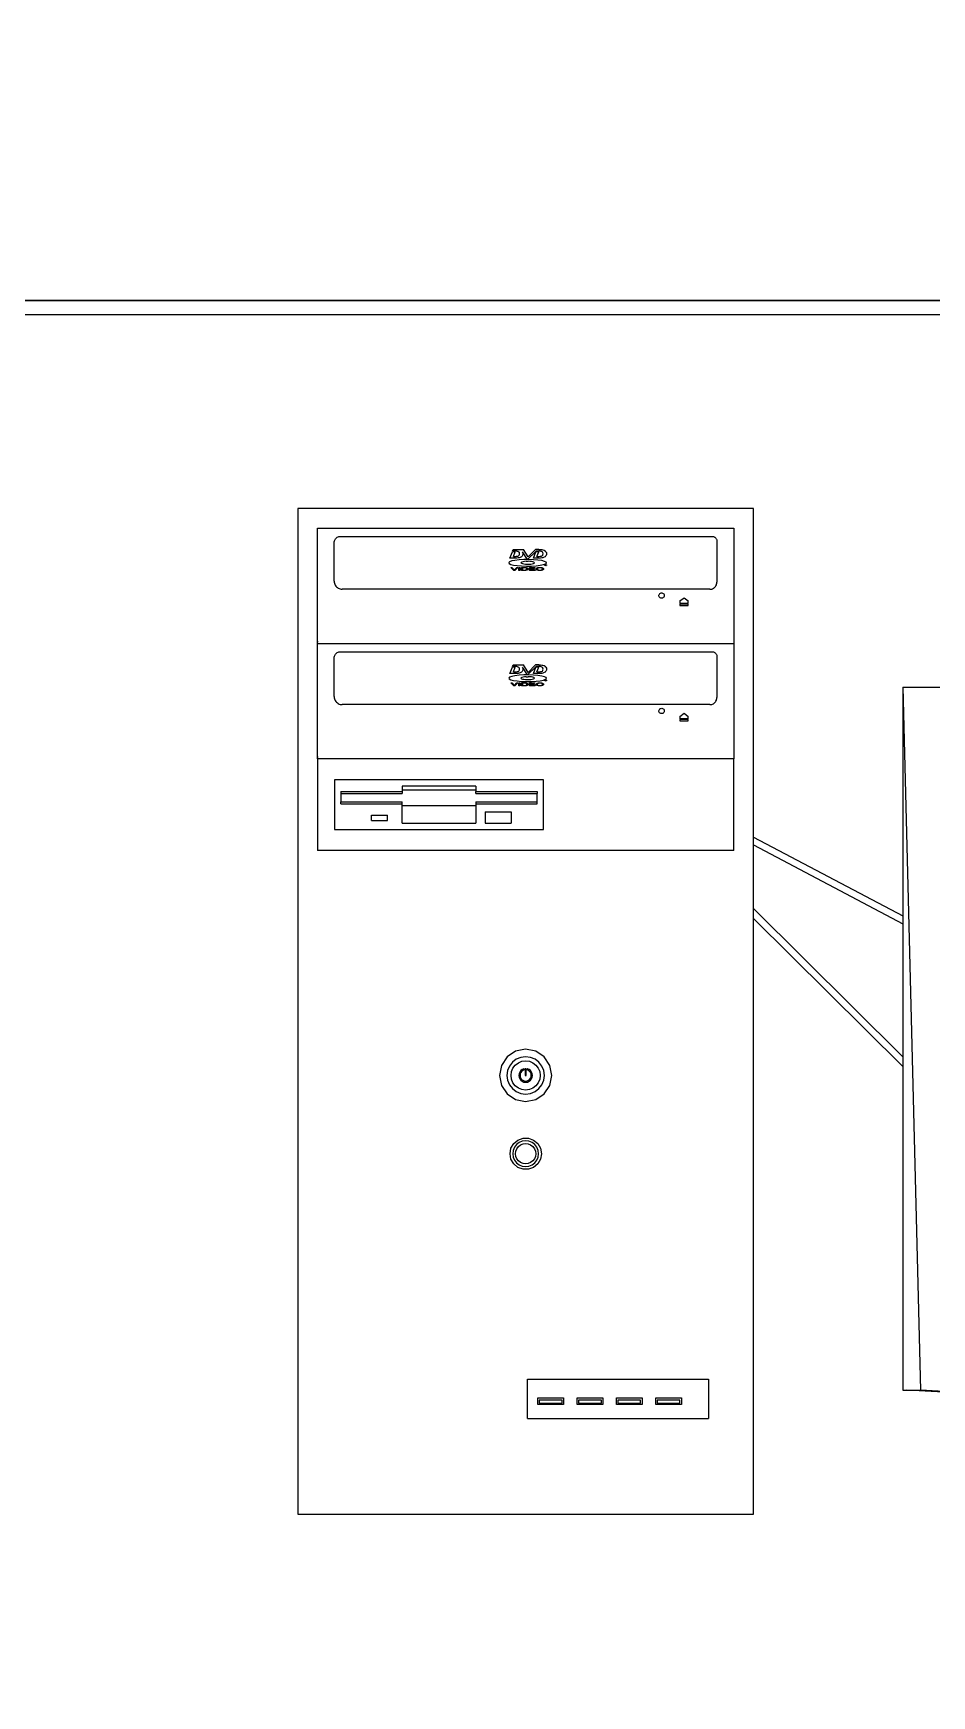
# Model space of a CAD drawing. Header units: inches. Extents: x -1841 to -80, y -100 to 1021.
# Drawn here: x -903.92 to -898.64, y 238.76 to 248.53 of the extents above; entities that cross this region are included whole.
import ezdxf

# ---------------------------------------------------------------- set-up
doc = ezdxf.new("R2010")
doc.units = ezdxf.units.IN
doc.header["$MEASUREMENT"] = 0
doc.layers.add('Edges', color=7, linetype='Continuous')
doc.layers.add('PDF_Geometry', color=7, linetype='Continuous', true_color=0x777777)

# ---------------------------------------------------------------- blocks, each defined once
blk = doc.blocks.new('Desktop Computer fr')
at = {"layer": 'Edges'}
for p, q in [((-17.1, 9.609), (-17.1, -9.591)), ((-8.4, 9.609), (-17.1, 9.609)), ((-8.4, 3.333), (-8.4, 9.609)), ((-16.725, 7.031), (-16.725, 9.234)), ((-16.725, 9.234), (-8.775, 9.234)), ((-8.775, 9.234), (-8.775, 7.031)), ((-16.403, 8.957), (-16.402, 8.973)), ((-16.403, 8.218), (-16.403, 8.957)), ((-16.402, 8.973), (-16.399, 8.988)), ((-16.399, 8.988), (-16.394, 9.002)), ((-16.394, 9.002), (-16.387, 9.016)), ((-16.387, 9.016), (-16.379, 9.029)), ((-16.379, 9.029), (-16.369, 9.04)), ((-16.369, 9.04), (-16.357, 9.05)), ((-16.357, 9.05), (-16.344, 9.059)), ((-16.344, 9.059), (-16.33, 9.066)), ((-16.33, 9.066), (-16.316, 9.071)), ((-16.316, 9.071), (-16.301, 9.074)), ((-16.301, 9.074), (-16.286, 9.075)), ((-16.286, 9.075), (-9.187, 9.075)), ((-9.187, 9.075), (-9.175, 9.074)), ((-9.175, 9.074), (-9.164, 9.072)), ((-9.164, 9.072), (-9.154, 9.068)), ((-9.154, 9.068), (-9.143, 9.063)), ((-9.143, 9.063), (-9.134, 9.057)), ((-9.134, 9.057), (-9.125, 9.049)), ((-9.125, 9.049), (-9.118, 9.041)), ((-9.118, 9.041), (-9.112, 9.031)), ((-9.112, 9.031), (-9.107, 9.021)), ((-9.107, 9.021), (-9.103, 9.01)), ((-9.103, 9.01), (-9.101, 8.999)), ((-9.101, 8.999), (-9.1, 8.988)), ((-9.1, 8.988), (-9.1, 8.199)), ((-13.055, 8.59), (-13.073, 8.573)), ((-13.073, 8.573), (-13.066, 8.557)), ((-13.014, 8.605), (-13.055, 8.59)), ((-13.049, 8.66), (-13.002, 8.782)), ((-12.941, 8.66), (-13.049, 8.66)), ((-12.953, 8.617), (-13.014, 8.605)), ((-12.95, 8.782), (-13.002, 8.782)), ((-12.999, 8.791), (-12.986, 8.825)), ((-12.947, 8.791), (-12.999, 8.791)), ((-12.986, 8.825), (-12.791, 8.825)), ((-12.984, 8.693), (-12.95, 8.782)), ((-12.984, 8.693), (-12.946, 8.693)), ((-12.875, 8.626), (-12.953, 8.617)), ((-12.919, 8.791), (-12.947, 8.791)), ((-12.946, 8.693), (-12.922, 8.694)), ((-12.915, 8.661), (-12.941, 8.66)), ((-12.922, 8.694), (-12.906, 8.696)), ((-12.904, 8.789), (-12.919, 8.791)), ((-12.892, 8.663), (-12.915, 8.661)), ((-12.906, 8.696), (-12.896, 8.698)), ((-12.891, 8.784), (-12.904, 8.789)), ((-12.896, 8.698), (-12.889, 8.701)), ((-12.873, 8.666), (-12.892, 8.663)), ((-12.878, 8.776), (-12.891, 8.784)), ((-12.889, 8.701), (-12.881, 8.707)), ((-12.881, 8.707), (-12.873, 8.716)), ((-12.874, 8.771), (-12.878, 8.776)), ((-12.786, 8.632), (-12.875, 8.626)), ((-12.87, 8.764), (-12.874, 8.771)), ((-12.873, 8.716), (-12.868, 8.728)), ((-12.856, 8.671), (-12.873, 8.666)), ((-12.867, 8.743), (-12.87, 8.764)), ((-12.868, 8.728), (-12.867, 8.743)), ((-12.842, 8.678), (-12.856, 8.671)), ((-12.829, 8.686), (-12.842, 8.678)), ((-12.836, 8.578), (-12.84, 8.572)), ((-12.84, 8.572), (-12.839, 8.568)), ((-12.822, 8.585), (-12.836, 8.578)), ((-12.818, 8.697), (-12.829, 8.686)), ((-12.799, 8.591), (-12.822, 8.585)), ((-12.809, 8.71), (-12.818, 8.697)), ((-12.812, 8.782), (-12.804, 8.764)), ((-12.713, 8.633), (-12.812, 8.782)), ((-12.803, 8.726), (-12.809, 8.71)), ((-12.804, 8.764), (-12.801, 8.743)), ((-12.801, 8.743), (-12.803, 8.726)), ((-12.771, 8.596), (-12.799, 8.591)), ((-12.704, 8.682), (-12.791, 8.825)), ((-12.713, 8.633), (-12.786, 8.632)), ((-12.738, 8.599), (-12.771, 8.596)), ((-12.738, 8.599), (-12.704, 8.599)), ((-12.711, 8.633), (-12.713, 8.633)), ((-12.711, 8.633), (-12.549, 8.791)), ((-12.692, 8.633), (-12.711, 8.633)), ((-12.704, 8.682), (-12.564, 8.825)), ((-12.67, 8.598), (-12.704, 8.599)), ((-12.599, 8.63), (-12.692, 8.633)), ((-12.639, 8.594), (-12.67, 8.598)), ((-12.613, 8.589), (-12.639, 8.594)), ((-12.594, 8.582), (-12.613, 8.589)), ((-12.599, 8.66), (-12.553, 8.782)), ((-12.491, 8.66), (-12.599, 8.66)), ((-12.514, 8.623), (-12.599, 8.63)), ((-12.584, 8.575), (-12.594, 8.582)), ((-12.588, 8.565), (-12.583, 8.571)), ((-12.583, 8.571), (-12.584, 8.575)), ((-12.496, 8.825), (-12.564, 8.825)), ((-12.501, 8.782), (-12.553, 8.782)), ((-12.497, 8.791), (-12.549, 8.791)), ((-12.535, 8.693), (-12.501, 8.782)), ((-12.535, 8.693), (-12.496, 8.693)), ((-12.443, 8.612), (-12.514, 8.623)), ((-12.469, 8.791), (-12.497, 8.791)), ((-12.496, 8.825), (-12.465, 8.824)), ((-12.496, 8.693), (-12.472, 8.694)), ((-12.465, 8.661), (-12.491, 8.66)), ((-12.472, 8.694), (-12.457, 8.696)), ((-12.455, 8.789), (-12.469, 8.791)), ((-12.465, 8.824), (-12.442, 8.822)), ((-12.443, 8.663), (-12.465, 8.661)), ((-12.457, 8.696), (-12.447, 8.698)), ((-12.442, 8.784), (-12.455, 8.789)), ((-12.447, 8.698), (-12.44, 8.701)), ((-12.423, 8.666), (-12.443, 8.663)), ((-12.39, 8.598), (-12.443, 8.612)), ((-12.442, 8.822), (-12.419, 8.818)), ((-12.429, 8.776), (-12.442, 8.784)), ((-12.44, 8.701), (-12.431, 8.707)), ((-12.431, 8.707), (-12.424, 8.716)), ((-12.424, 8.771), (-12.429, 8.776)), ((-12.421, 8.764), (-12.424, 8.771)), ((-12.424, 8.716), (-12.419, 8.728)), ((-12.407, 8.671), (-12.423, 8.666)), ((-12.417, 8.743), (-12.421, 8.764)), ((-12.419, 8.818), (-12.398, 8.81)), ((-12.419, 8.728), (-12.417, 8.743)), ((-12.393, 8.678), (-12.407, 8.671)), ((-12.398, 8.81), (-12.378, 8.798)), ((-12.38, 8.686), (-12.393, 8.678)), ((-12.359, 8.583), (-12.39, 8.598)), ((-12.368, 8.697), (-12.38, 8.686)), ((-12.363, 8.782), (-12.378, 8.798)), ((-12.359, 8.71), (-12.368, 8.697)), ((-12.363, 8.782), (-12.354, 8.764)), ((-12.353, 8.726), (-12.359, 8.71)), ((-12.352, 8.566), (-12.359, 8.583)), ((-12.354, 8.764), (-12.351, 8.743)), ((-12.351, 8.743), (-12.353, 8.726)), ((-13.066, 8.557), (-13.035, 8.541)), ((-13.035, 8.541), (-12.982, 8.528)), ((-12.977, 8.425), (-13.034, 8.481)), ((-13.034, 8.481), (-13.013, 8.481)), ((-13.013, 8.481), (-12.975, 8.44)), ((-12.982, 8.528), (-12.911, 8.517)), ((-12.957, 8.425), (-12.977, 8.425)), ((-12.975, 8.44), (-12.967, 8.431)), ((-12.967, 8.431), (-12.959, 8.44)), ((-12.959, 8.44), (-12.92, 8.481)), ((-12.9, 8.481), (-12.957, 8.425)), ((-12.92, 8.481), (-12.9, 8.481)), ((-12.911, 8.517), (-12.826, 8.51)), ((-12.879, 8.425), (-12.879, 8.481)), ((-12.879, 8.481), (-12.86, 8.481)), ((-12.86, 8.425), (-12.879, 8.425)), ((-12.86, 8.481), (-12.86, 8.425)), ((-12.839, 8.568), (-12.829, 8.561)), ((-12.829, 8.561), (-12.81, 8.554)), ((-12.826, 8.51), (-12.733, 8.507)), ((-12.826, 8.425), (-12.826, 8.481)), ((-12.826, 8.481), (-12.776, 8.481)), ((-12.773, 8.425), (-12.826, 8.425)), ((-12.81, 8.554), (-12.784, 8.549)), ((-12.807, 8.475), (-12.807, 8.432)), ((-12.776, 8.475), (-12.807, 8.475)), ((-12.807, 8.432), (-12.775, 8.432)), ((-12.784, 8.549), (-12.753, 8.545)), ((-12.776, 8.481), (-12.76, 8.481)), ((-12.761, 8.474), (-12.776, 8.475)), ((-12.775, 8.432), (-12.762, 8.432)), ((-12.761, 8.425), (-12.773, 8.425)), ((-12.762, 8.432), (-12.753, 8.433)), ((-12.751, 8.473), (-12.761, 8.474)), ((-12.75, 8.426), (-12.761, 8.425)), ((-12.76, 8.481), (-12.749, 8.48)), ((-12.753, 8.545), (-12.719, 8.544)), ((-12.753, 8.433), (-12.745, 8.434)), ((-12.741, 8.471), (-12.751, 8.473)), ((-12.74, 8.427), (-12.75, 8.426)), ((-12.749, 8.48), (-12.738, 8.479)), ((-12.745, 8.434), (-12.74, 8.436)), ((-12.732, 8.467), (-12.741, 8.471)), ((-12.74, 8.436), (-12.733, 8.439)), ((-12.732, 8.429), (-12.74, 8.427)), ((-12.738, 8.479), (-12.728, 8.476)), ((-12.733, 8.507), (-12.639, 8.508)), ((-12.733, 8.439), (-12.729, 8.443)), ((-12.729, 8.464), (-12.732, 8.467)), ((-12.725, 8.431), (-12.732, 8.429)), ((-12.727, 8.461), (-12.729, 8.464)), ((-12.729, 8.443), (-12.726, 8.448)), ((-12.728, 8.476), (-12.718, 8.472)), ((-12.725, 8.454), (-12.727, 8.461)), ((-12.726, 8.448), (-12.725, 8.454)), ((-12.719, 8.434), (-12.725, 8.431)), ((-12.719, 8.544), (-12.685, 8.544)), ((-12.713, 8.438), (-12.719, 8.434)), ((-12.718, 8.472), (-12.711, 8.467)), ((-12.709, 8.442), (-12.713, 8.438)), ((-12.711, 8.467), (-12.706, 8.46)), ((-12.706, 8.447), (-12.709, 8.442)), ((-12.706, 8.46), (-12.705, 8.453)), ((-12.705, 8.453), (-12.706, 8.447)), ((-12.685, 8.544), (-12.652, 8.547)), ((-12.678, 8.425), (-12.678, 8.481)), ((-12.678, 8.481), (-12.572, 8.481)), ((-12.569, 8.425), (-12.678, 8.425)), ((-12.659, 8.475), (-12.659, 8.457)), ((-12.572, 8.475), (-12.659, 8.475)), ((-12.659, 8.457), (-12.578, 8.457)), ((-12.659, 8.451), (-12.659, 8.432)), ((-12.578, 8.451), (-12.659, 8.451)), ((-12.659, 8.432), (-12.569, 8.432)), ((-12.652, 8.547), (-12.624, 8.552)), ((-12.639, 8.508), (-12.55, 8.513)), ((-12.624, 8.552), (-12.602, 8.558)), ((-12.602, 8.558), (-12.588, 8.565)), ((-12.578, 8.457), (-12.578, 8.451)), ((-12.572, 8.481), (-12.572, 8.475)), ((-12.569, 8.432), (-12.569, 8.425)), ((-12.55, 8.513), (-12.472, 8.523)), ((-12.548, 8.452), (-12.547, 8.459)), ((-12.546, 8.445), (-12.548, 8.452)), ((-12.547, 8.459), (-12.543, 8.465)), ((-12.54, 8.438), (-12.546, 8.445)), ((-12.543, 8.465), (-12.537, 8.47)), ((-12.535, 8.435), (-12.54, 8.438)), ((-12.537, 8.47), (-12.528, 8.474)), ((-12.529, 8.432), (-12.535, 8.435)), ((-12.523, 8.43), (-12.529, 8.432)), ((-12.528, 8.474), (-12.518, 8.478)), ((-12.527, 8.458), (-12.528, 8.452)), ((-12.528, 8.452), (-12.527, 8.447)), ((-12.524, 8.463), (-12.527, 8.458)), ((-12.527, 8.447), (-12.525, 8.443)), ((-12.525, 8.443), (-12.52, 8.439)), ((-12.52, 8.467), (-12.524, 8.463)), ((-12.515, 8.428), (-12.523, 8.43)), ((-12.513, 8.47), (-12.52, 8.467)), ((-12.52, 8.439), (-12.514, 8.436)), ((-12.518, 8.478), (-12.506, 8.48)), ((-12.507, 8.426), (-12.515, 8.428)), ((-12.514, 8.436), (-12.506, 8.434)), ((-12.505, 8.473), (-12.513, 8.47)), ((-12.498, 8.425), (-12.507, 8.426)), ((-12.506, 8.48), (-12.493, 8.482)), ((-12.506, 8.434), (-12.498, 8.432)), ((-12.497, 8.474), (-12.505, 8.473)), ((-12.498, 8.432), (-12.488, 8.431)), ((-12.488, 8.424), (-12.498, 8.425)), ((-12.488, 8.475), (-12.497, 8.474)), ((-12.493, 8.482), (-12.478, 8.482)), ((-12.478, 8.476), (-12.488, 8.475)), ((-12.488, 8.431), (-12.478, 8.43)), ((-12.478, 8.424), (-12.488, 8.424)), ((-12.478, 8.482), (-12.468, 8.482)), ((-12.464, 8.475), (-12.478, 8.476)), ((-12.478, 8.43), (-12.468, 8.431)), ((-12.469, 8.424), (-12.478, 8.424)), ((-12.472, 8.523), (-12.411, 8.535)), ((-12.46, 8.425), (-12.469, 8.424)), ((-12.468, 8.482), (-12.459, 8.481)), ((-12.468, 8.431), (-12.458, 8.432)), ((-12.452, 8.473), (-12.464, 8.475)), ((-12.451, 8.426), (-12.46, 8.425)), ((-12.459, 8.481), (-12.45, 8.48)), ((-12.458, 8.432), (-12.45, 8.434)), ((-12.442, 8.47), (-12.452, 8.473)), ((-12.443, 8.428), (-12.451, 8.426)), ((-12.45, 8.48), (-12.441, 8.478)), ((-12.45, 8.434), (-12.442, 8.436)), ((-12.435, 8.429), (-12.443, 8.428)), ((-12.434, 8.465), (-12.442, 8.47)), ((-12.442, 8.436), (-12.436, 8.44)), ((-12.441, 8.478), (-12.434, 8.476)), ((-12.436, 8.44), (-12.432, 8.443)), ((-12.428, 8.432), (-12.435, 8.429)), ((-12.434, 8.476), (-12.427, 8.474)), ((-12.43, 8.459), (-12.434, 8.465)), ((-12.432, 8.443), (-12.429, 8.448)), ((-12.428, 8.453), (-12.43, 8.459)), ((-12.429, 8.448), (-12.428, 8.453)), ((-12.422, 8.435), (-12.428, 8.432)), ((-12.427, 8.474), (-12.421, 8.471)), ((-12.417, 8.438), (-12.422, 8.435)), ((-12.421, 8.471), (-12.417, 8.468)), ((-12.417, 8.468), (-12.413, 8.465)), ((-12.413, 8.441), (-12.417, 8.438)), ((-12.413, 8.465), (-12.41, 8.461)), ((-12.41, 8.445), (-12.413, 8.441)), ((-12.411, 8.535), (-12.37, 8.55)), ((-12.41, 8.461), (-12.409, 8.457)), ((-12.409, 8.449), (-12.41, 8.445)), ((-12.409, 8.457), (-12.408, 8.453)), ((-12.408, 8.453), (-12.409, 8.449)), ((-12.387, 8.532), (-12.372, 8.532)), ((-12.387, 8.53), (-12.387, 8.532)), ((-12.381, 8.53), (-12.387, 8.53)), ((-12.381, 8.517), (-12.381, 8.53)), ((-12.379, 8.517), (-12.381, 8.517)), ((-12.379, 8.517), (-12.379, 8.53)), ((-12.372, 8.53), (-12.379, 8.53)), ((-12.372, 8.532), (-12.372, 8.53)), ((-12.37, 8.55), (-12.352, 8.566)), ((-12.37, 8.517), (-12.37, 8.532)), ((-12.37, 8.532), (-12.366, 8.532)), ((-12.367, 8.517), (-12.37, 8.517)), ((-12.367, 8.53), (-12.367, 8.517)), ((-12.362, 8.517), (-12.367, 8.53)), ((-12.366, 8.532), (-12.362, 8.521)), ((-12.362, 8.521), (-12.361, 8.519)), ((-12.36, 8.517), (-12.362, 8.517)), ((-12.361, 8.519), (-12.36, 8.522)), ((-12.36, 8.522), (-12.355, 8.532)), ((-12.354, 8.53), (-12.36, 8.517)), ((-12.355, 8.532), (-12.352, 8.532)), ((-12.354, 8.517), (-12.354, 8.53)), ((-12.352, 8.517), (-12.354, 8.517)), ((-12.352, 8.532), (-12.352, 8.517)), ((-16.403, 8.218), (-16.402, 8.198)), ((-16.402, 8.198), (-16.398, 8.179)), ((-16.398, 8.179), (-16.391, 8.16)), ((-16.391, 8.16), (-16.383, 8.142)), ((-16.383, 8.142), (-16.371, 8.125)), ((-16.371, 8.125), (-16.358, 8.11)), ((-16.358, 8.11), (-16.343, 8.097)), ((-16.343, 8.097), (-16.327, 8.086)), ((-16.327, 8.086), (-16.309, 8.077)), ((-16.309, 8.077), (-16.29, 8.071)), ((-16.29, 8.071), (-16.271, 8.067)), ((-16.271, 8.067), (-16.251, 8.066)), ((-9.233, 8.066), (-16.251, 8.066)), ((-10.205, 7.95), (-10.202, 7.963)), ((-10.205, 7.936), (-10.205, 7.95)), ((-10.201, 7.923), (-10.205, 7.936)), ((-10.202, 7.963), (-10.196, 7.974)), ((-10.196, 7.974), (-10.187, 7.984)), ((-10.187, 7.984), (-10.175, 7.991)), ((-10.175, 7.991), (-10.162, 7.995)), ((-10.162, 7.995), (-10.149, 7.996)), ((-10.149, 7.996), (-10.136, 7.993)), ((-10.136, 7.993), (-10.124, 7.986)), ((-10.124, 7.986), (-10.115, 7.977)), ((-10.115, 7.977), (-10.107, 7.966)), ((-10.107, 7.966), (-10.104, 7.953)), ((-10.103, 7.94), (-10.106, 7.927)), ((-10.104, 7.953), (-10.103, 7.94)), ((-9.233, 8.066), (-9.216, 8.067)), ((-9.216, 8.067), (-9.199, 8.07)), ((-9.199, 8.07), (-9.182, 8.076)), ((-9.182, 8.076), (-9.167, 8.084)), ((-9.167, 8.084), (-9.152, 8.093)), ((-9.152, 8.093), (-9.139, 8.105)), ((-9.139, 8.105), (-9.128, 8.118)), ((-9.128, 8.118), (-9.118, 8.132)), ((-9.118, 8.132), (-9.11, 8.148)), ((-9.11, 8.148), (-9.105, 8.164)), ((-9.105, 8.164), (-9.101, 8.181)), ((-9.101, 8.181), (-9.1, 8.199)), ((-10.194, 7.912), (-10.201, 7.923)), ((-10.184, 7.903), (-10.194, 7.912)), ((-10.172, 7.897), (-10.184, 7.903)), ((-10.159, 7.894), (-10.172, 7.897)), ((-10.146, 7.894), (-10.159, 7.894)), ((-10.133, 7.898), (-10.146, 7.894)), ((-10.122, 7.905), (-10.133, 7.898)), ((-10.112, 7.915), (-10.122, 7.905)), ((-10.106, 7.927), (-10.112, 7.915)), ((-9.809, 7.842), (-9.727, 7.903)), ((-9.809, 7.842), (-9.809, 7.794)), ((-9.645, 7.794), (-9.809, 7.794)), ((-9.645, 7.781), (-9.809, 7.781)), ((-9.809, 7.781), (-9.809, 7.755)), ((-9.809, 7.755), (-9.645, 7.755)), ((-9.727, 7.903), (-9.645, 7.842)), ((-9.645, 7.794), (-9.645, 7.842)), ((-9.645, 7.755), (-9.645, 7.781)), ((-16.725, 7.031), (-8.775, 7.031)), ((-16.725, 4.829), (-16.725, 7.031)), ((-16.711, 7.062), (-16.716, 7.062)), ((-8.775, 7.031), (-8.775, 4.829)), ((-16.403, 6.754), (-16.402, 6.77)), ((-16.403, 6.015), (-16.403, 6.754)), ((-16.402, 6.77), (-16.399, 6.785)), ((-16.399, 6.785), (-16.394, 6.799)), ((-16.394, 6.799), (-16.387, 6.813)), ((-16.387, 6.813), (-16.379, 6.826)), ((-16.379, 6.826), (-16.369, 6.837)), ((-16.369, 6.837), (-16.357, 6.847)), ((-16.357, 6.847), (-16.344, 6.856)), ((-16.344, 6.856), (-16.33, 6.863)), ((-16.33, 6.863), (-16.316, 6.868)), ((-16.316, 6.868), (-16.301, 6.871)), ((-16.301, 6.871), (-16.286, 6.872)), ((-16.286, 6.872), (-9.187, 6.872)), ((-9.187, 6.872), (-9.175, 6.871)), ((-9.175, 6.871), (-9.164, 6.869)), ((-9.164, 6.869), (-9.154, 6.865)), ((-9.154, 6.865), (-9.143, 6.86)), ((-9.143, 6.86), (-9.134, 6.854)), ((-9.134, 6.854), (-9.125, 6.846)), ((-9.125, 6.846), (-9.118, 6.838)), ((-9.118, 6.838), (-9.112, 6.828)), ((-9.112, 6.828), (-9.107, 6.818)), ((-9.107, 6.818), (-9.103, 6.808)), ((-9.103, 6.808), (-9.101, 6.796)), ((-9.101, 6.796), (-9.1, 6.785)), ((-9.1, 6.785), (-9.1, 5.996)), ((-13.055, 6.387), (-13.073, 6.371)), ((-13.073, 6.371), (-13.066, 6.354)), ((-13.066, 6.354), (-13.035, 6.338)), ((-13.014, 6.402), (-13.055, 6.387)), ((-13.049, 6.457), (-13.002, 6.579)), ((-12.941, 6.457), (-13.049, 6.457)), ((-12.953, 6.414), (-13.014, 6.402)), ((-12.95, 6.579), (-13.002, 6.579)), ((-12.999, 6.589), (-12.986, 6.622)), ((-12.947, 6.589), (-12.999, 6.589)), ((-12.986, 6.622), (-12.791, 6.622)), ((-12.984, 6.49), (-12.95, 6.579)), ((-12.984, 6.49), (-12.946, 6.49)), ((-12.875, 6.423), (-12.953, 6.414)), ((-12.919, 6.588), (-12.947, 6.589)), ((-12.946, 6.49), (-12.922, 6.491)), ((-12.915, 6.458), (-12.941, 6.457)), ((-12.922, 6.491), (-12.906, 6.493)), ((-12.904, 6.586), (-12.919, 6.588)), ((-12.892, 6.46), (-12.915, 6.458)), ((-12.906, 6.493), (-12.896, 6.495)), ((-12.891, 6.581), (-12.904, 6.586)), ((-12.896, 6.495), (-12.889, 6.498)), ((-12.873, 6.463), (-12.892, 6.46)), ((-12.878, 6.573), (-12.891, 6.581)), ((-12.889, 6.498), (-12.881, 6.504)), ((-12.881, 6.504), (-12.873, 6.513)), ((-12.874, 6.568), (-12.878, 6.573)), ((-12.786, 6.429), (-12.875, 6.423)), ((-12.87, 6.561), (-12.874, 6.568)), ((-12.873, 6.513), (-12.868, 6.525)), ((-12.856, 6.468), (-12.873, 6.463)), ((-12.867, 6.54), (-12.87, 6.561)), ((-12.868, 6.525), (-12.867, 6.54)), ((-12.842, 6.475), (-12.856, 6.468)), ((-12.829, 6.483), (-12.842, 6.475)), ((-12.836, 6.375), (-12.84, 6.369)), ((-12.84, 6.369), (-12.839, 6.365)), ((-12.839, 6.365), (-12.829, 6.358)), ((-12.822, 6.382), (-12.836, 6.375)), ((-12.818, 6.494), (-12.829, 6.483)), ((-12.829, 6.358), (-12.81, 6.351)), ((-12.799, 6.388), (-12.822, 6.382)), ((-12.809, 6.507), (-12.818, 6.494)), ((-12.812, 6.579), (-12.804, 6.561)), ((-12.713, 6.43), (-12.812, 6.579)), ((-12.81, 6.351), (-12.784, 6.346)), ((-12.803, 6.523), (-12.809, 6.507)), ((-12.804, 6.561), (-12.801, 6.54)), ((-12.801, 6.54), (-12.803, 6.523)), ((-12.771, 6.393), (-12.799, 6.388)), ((-12.704, 6.479), (-12.791, 6.622)), ((-12.713, 6.43), (-12.786, 6.429)), ((-12.738, 6.396), (-12.771, 6.393)), ((-12.738, 6.396), (-12.704, 6.396)), ((-12.711, 6.43), (-12.713, 6.43)), ((-12.711, 6.43), (-12.549, 6.589)), ((-12.692, 6.43), (-12.711, 6.43)), ((-12.704, 6.479), (-12.564, 6.622)), ((-12.67, 6.395), (-12.704, 6.396)), ((-12.599, 6.427), (-12.692, 6.43)), ((-12.639, 6.391), (-12.67, 6.395)), ((-12.652, 6.344), (-12.624, 6.349)), ((-12.613, 6.386), (-12.639, 6.391)), ((-12.624, 6.349), (-12.602, 6.355)), ((-12.594, 6.379), (-12.613, 6.386)), ((-12.602, 6.355), (-12.588, 6.362)), ((-12.599, 6.457), (-12.553, 6.579)), ((-12.491, 6.457), (-12.599, 6.457)), ((-12.514, 6.42), (-12.599, 6.427)), ((-12.584, 6.372), (-12.594, 6.379)), ((-12.588, 6.362), (-12.583, 6.368)), ((-12.583, 6.368), (-12.584, 6.372)), ((-12.496, 6.622), (-12.564, 6.622)), ((-12.501, 6.579), (-12.553, 6.579)), ((-12.497, 6.589), (-12.549, 6.589)), ((-12.535, 6.49), (-12.501, 6.579)), ((-12.535, 6.49), (-12.496, 6.49)), ((-12.443, 6.409), (-12.514, 6.42)), ((-12.469, 6.588), (-12.497, 6.589)), ((-12.496, 6.622), (-12.465, 6.621)), ((-12.496, 6.49), (-12.472, 6.491)), ((-12.465, 6.458), (-12.491, 6.457)), ((-12.472, 6.491), (-12.457, 6.493)), ((-12.455, 6.586), (-12.469, 6.588)), ((-12.465, 6.621), (-12.442, 6.619)), ((-12.443, 6.46), (-12.465, 6.458)), ((-12.457, 6.493), (-12.447, 6.495)), ((-12.442, 6.581), (-12.455, 6.586)), ((-12.447, 6.495), (-12.44, 6.498)), ((-12.423, 6.463), (-12.443, 6.46)), ((-12.39, 6.395), (-12.443, 6.409)), ((-12.442, 6.619), (-12.419, 6.615)), ((-12.429, 6.573), (-12.442, 6.581)), ((-12.44, 6.498), (-12.431, 6.504)), ((-12.431, 6.504), (-12.424, 6.513)), ((-12.424, 6.568), (-12.429, 6.573)), ((-12.421, 6.561), (-12.424, 6.568)), ((-12.424, 6.513), (-12.419, 6.525)), ((-12.407, 6.468), (-12.423, 6.463)), ((-12.417, 6.54), (-12.421, 6.561)), ((-12.419, 6.615), (-12.398, 6.608)), ((-12.419, 6.525), (-12.417, 6.54)), ((-12.393, 6.475), (-12.407, 6.468)), ((-12.398, 6.608), (-12.378, 6.595)), ((-12.38, 6.483), (-12.393, 6.475)), ((-12.359, 6.38), (-12.39, 6.395)), ((-12.368, 6.494), (-12.38, 6.483)), ((-12.363, 6.579), (-12.378, 6.595)), ((-12.37, 6.347), (-12.352, 6.363)), ((-12.359, 6.507), (-12.368, 6.494)), ((-12.363, 6.579), (-12.354, 6.561)), ((-12.353, 6.523), (-12.359, 6.507)), ((-12.352, 6.363), (-12.359, 6.38)), ((-12.354, 6.561), (-12.351, 6.54)), ((-12.351, 6.54), (-12.353, 6.523)), ((-13.035, 6.338), (-12.982, 6.325)), ((-12.977, 6.222), (-13.034, 6.278)), ((-13.034, 6.278), (-13.013, 6.278)), ((-13.013, 6.278), (-12.975, 6.237)), ((-12.982, 6.325), (-12.911, 6.314)), ((-12.957, 6.222), (-12.977, 6.222)), ((-12.975, 6.237), (-12.967, 6.228)), ((-12.967, 6.228), (-12.959, 6.237)), ((-12.959, 6.237), (-12.92, 6.278)), ((-12.9, 6.278), (-12.957, 6.222)), ((-12.92, 6.278), (-12.9, 6.278)), ((-12.911, 6.314), (-12.826, 6.307)), ((-12.879, 6.222), (-12.879, 6.278)), ((-12.879, 6.278), (-12.86, 6.278)), ((-12.86, 6.222), (-12.879, 6.222)), ((-12.86, 6.278), (-12.86, 6.222)), ((-12.826, 6.307), (-12.733, 6.304)), ((-12.826, 6.222), (-12.826, 6.278)), ((-12.826, 6.278), (-12.776, 6.278)), ((-12.773, 6.222), (-12.826, 6.222)), ((-12.807, 6.272), (-12.807, 6.229)), ((-12.776, 6.272), (-12.807, 6.272)), ((-12.807, 6.229), (-12.775, 6.229)), ((-12.784, 6.346), (-12.753, 6.342)), ((-12.776, 6.278), (-12.76, 6.278)), ((-12.761, 6.271), (-12.776, 6.272)), ((-12.775, 6.229), (-12.762, 6.229)), ((-12.761, 6.222), (-12.773, 6.222)), ((-12.762, 6.229), (-12.753, 6.23)), ((-12.751, 6.27), (-12.761, 6.271)), ((-12.75, 6.223), (-12.761, 6.222)), ((-12.76, 6.278), (-12.749, 6.277)), ((-12.753, 6.342), (-12.719, 6.341)), ((-12.753, 6.23), (-12.745, 6.231)), ((-12.741, 6.268), (-12.751, 6.27)), ((-12.74, 6.224), (-12.75, 6.223)), ((-12.749, 6.277), (-12.738, 6.276)), ((-12.745, 6.231), (-12.74, 6.233)), ((-12.732, 6.264), (-12.741, 6.268)), ((-12.74, 6.233), (-12.733, 6.236)), ((-12.732, 6.226), (-12.74, 6.224)), ((-12.738, 6.276), (-12.728, 6.273)), ((-12.733, 6.304), (-12.639, 6.305)), ((-12.733, 6.236), (-12.729, 6.24)), ((-12.729, 6.261), (-12.732, 6.264)), ((-12.725, 6.228), (-12.732, 6.226)), ((-12.727, 6.258), (-12.729, 6.261)), ((-12.729, 6.24), (-12.726, 6.245)), ((-12.728, 6.273), (-12.718, 6.269)), ((-12.725, 6.251), (-12.727, 6.258)), ((-12.726, 6.245), (-12.725, 6.251)), ((-12.719, 6.231), (-12.725, 6.228)), ((-12.719, 6.341), (-12.685, 6.341)), ((-12.713, 6.235), (-12.719, 6.231)), ((-12.718, 6.269), (-12.711, 6.264)), ((-12.709, 6.239), (-12.713, 6.235)), ((-12.711, 6.264), (-12.706, 6.258)), ((-12.706, 6.244), (-12.709, 6.239)), ((-12.706, 6.258), (-12.705, 6.25)), ((-12.705, 6.25), (-12.706, 6.244)), ((-12.685, 6.341), (-12.652, 6.344)), ((-12.678, 6.222), (-12.678, 6.278)), ((-12.678, 6.278), (-12.572, 6.278)), ((-12.569, 6.222), (-12.678, 6.222)), ((-12.659, 6.272), (-12.659, 6.254)), ((-12.572, 6.272), (-12.659, 6.272)), ((-12.659, 6.254), (-12.578, 6.254)), ((-12.659, 6.248), (-12.659, 6.229)), ((-12.578, 6.248), (-12.659, 6.248)), ((-12.659, 6.229), (-12.569, 6.229)), ((-12.639, 6.305), (-12.55, 6.31)), ((-12.578, 6.254), (-12.578, 6.248)), ((-12.572, 6.278), (-12.572, 6.272)), ((-12.569, 6.229), (-12.569, 6.222)), ((-12.55, 6.31), (-12.472, 6.32)), ((-12.548, 6.249), (-12.547, 6.256)), ((-12.546, 6.242), (-12.548, 6.249)), ((-12.547, 6.256), (-12.543, 6.262)), ((-12.54, 6.235), (-12.546, 6.242)), ((-12.543, 6.262), (-12.537, 6.267)), ((-12.535, 6.232), (-12.54, 6.235)), ((-12.537, 6.267), (-12.528, 6.271)), ((-12.529, 6.23), (-12.535, 6.232)), ((-12.523, 6.227), (-12.529, 6.23)), ((-12.528, 6.271), (-12.518, 6.275)), ((-12.527, 6.255), (-12.528, 6.249)), ((-12.528, 6.249), (-12.527, 6.245)), ((-12.524, 6.26), (-12.527, 6.255)), ((-12.527, 6.245), (-12.525, 6.24)), ((-12.525, 6.24), (-12.52, 6.237)), ((-12.52, 6.264), (-12.524, 6.26)), ((-12.515, 6.225), (-12.523, 6.227)), ((-12.513, 6.267), (-12.52, 6.264)), ((-12.52, 6.237), (-12.514, 6.233)), ((-12.518, 6.275), (-12.506, 6.277)), ((-12.507, 6.223), (-12.515, 6.225)), ((-12.514, 6.233), (-12.506, 6.231)), ((-12.505, 6.27), (-12.513, 6.267)), ((-12.498, 6.222), (-12.507, 6.223)), ((-12.506, 6.277), (-12.493, 6.279)), ((-12.506, 6.231), (-12.498, 6.229)), ((-12.497, 6.271), (-12.505, 6.27)), ((-12.498, 6.229), (-12.488, 6.228)), ((-12.488, 6.221), (-12.498, 6.222)), ((-12.488, 6.272), (-12.497, 6.271)), ((-12.493, 6.279), (-12.478, 6.279)), ((-12.478, 6.273), (-12.488, 6.272)), ((-12.488, 6.228), (-12.478, 6.228)), ((-12.478, 6.221), (-12.488, 6.221)), ((-12.478, 6.279), (-12.468, 6.279)), ((-12.464, 6.272), (-12.478, 6.273)), ((-12.478, 6.228), (-12.468, 6.228)), ((-12.469, 6.221), (-12.478, 6.221)), ((-12.472, 6.32), (-12.411, 6.332)), ((-12.46, 6.222), (-12.469, 6.221)), ((-12.468, 6.279), (-12.459, 6.278)), ((-12.468, 6.228), (-12.458, 6.229)), ((-12.452, 6.27), (-12.464, 6.272)), ((-12.451, 6.223), (-12.46, 6.222)), ((-12.459, 6.278), (-12.45, 6.277)), ((-12.458, 6.229), (-12.45, 6.231)), ((-12.442, 6.267), (-12.452, 6.27)), ((-12.443, 6.225), (-12.451, 6.223)), ((-12.45, 6.277), (-12.441, 6.275)), ((-12.45, 6.231), (-12.442, 6.233)), ((-12.435, 6.227), (-12.443, 6.225)), ((-12.434, 6.262), (-12.442, 6.267)), ((-12.442, 6.233), (-12.436, 6.237)), ((-12.441, 6.275), (-12.434, 6.273)), ((-12.436, 6.237), (-12.432, 6.241)), ((-12.428, 6.229), (-12.435, 6.227)), ((-12.434, 6.273), (-12.427, 6.271)), ((-12.43, 6.257), (-12.434, 6.262)), ((-12.432, 6.241), (-12.429, 6.245)), ((-12.428, 6.25), (-12.43, 6.257)), ((-12.429, 6.245), (-12.428, 6.25)), ((-12.422, 6.232), (-12.428, 6.229)), ((-12.427, 6.271), (-12.421, 6.268)), ((-12.417, 6.235), (-12.422, 6.232)), ((-12.421, 6.268), (-12.417, 6.265)), ((-12.417, 6.265), (-12.413, 6.262)), ((-12.413, 6.238), (-12.417, 6.235)), ((-12.413, 6.262), (-12.41, 6.258)), ((-12.41, 6.242), (-12.413, 6.238)), ((-12.411, 6.332), (-12.37, 6.347)), ((-12.41, 6.258), (-12.409, 6.254)), ((-12.409, 6.246), (-12.41, 6.242)), ((-12.409, 6.254), (-12.408, 6.25)), ((-12.408, 6.25), (-12.409, 6.246)), ((-12.387, 6.329), (-12.372, 6.329)), ((-12.387, 6.327), (-12.387, 6.329)), ((-12.381, 6.327), (-12.387, 6.327)), ((-12.381, 6.314), (-12.381, 6.327)), ((-12.379, 6.314), (-12.381, 6.314)), ((-12.379, 6.314), (-12.379, 6.327)), ((-12.372, 6.327), (-12.379, 6.327)), ((-12.372, 6.329), (-12.372, 6.327)), ((-12.37, 6.314), (-12.37, 6.329)), ((-12.37, 6.329), (-12.366, 6.329)), ((-12.367, 6.314), (-12.37, 6.314)), ((-12.367, 6.327), (-12.367, 6.314)), ((-12.362, 6.314), (-12.367, 6.327)), ((-12.366, 6.329), (-12.362, 6.318)), ((-12.362, 6.318), (-12.361, 6.316)), ((-12.36, 6.314), (-12.362, 6.314)), ((-12.361, 6.316), (-12.36, 6.319)), ((-12.36, 6.319), (-12.355, 6.329)), ((-12.354, 6.327), (-12.36, 6.314)), ((-12.355, 6.329), (-12.352, 6.329)), ((-12.354, 6.314), (-12.354, 6.327)), ((-12.352, 6.314), (-12.354, 6.314)), ((-12.352, 6.329), (-12.352, 6.314)), ((-5.553, 6.194), (-5.214, -7.223)), ((-5.553, 6.194), (-5.553, 1.829)), ((-5.553, 6.194), (14.731, 6.194)), ((-16.403, 6.015), (-16.402, 5.995)), ((-16.402, 5.995), (-16.398, 5.976)), ((-16.398, 5.976), (-16.391, 5.957)), ((-16.391, 5.957), (-16.383, 5.939)), ((-16.383, 5.939), (-16.371, 5.922)), ((-16.371, 5.922), (-16.358, 5.907)), ((-16.358, 5.907), (-16.343, 5.894)), ((-16.343, 5.894), (-16.327, 5.883)), ((-16.327, 5.883), (-16.309, 5.874)), ((-16.309, 5.874), (-16.29, 5.868)), ((-16.29, 5.868), (-16.271, 5.864)), ((-16.271, 5.864), (-16.251, 5.863)), ((-9.233, 5.863), (-16.251, 5.863)), ((-10.205, 5.747), (-10.202, 5.76)), ((-10.205, 5.733), (-10.205, 5.747)), ((-10.201, 5.721), (-10.205, 5.733)), ((-10.202, 5.76), (-10.196, 5.772)), ((-10.194, 5.709), (-10.201, 5.721)), ((-10.196, 5.772), (-10.187, 5.781)), ((-10.187, 5.781), (-10.175, 5.788)), ((-10.175, 5.788), (-10.162, 5.792)), ((-10.162, 5.792), (-10.149, 5.793)), ((-10.149, 5.793), (-10.136, 5.79)), ((-10.136, 5.79), (-10.124, 5.783)), ((-10.124, 5.783), (-10.115, 5.774)), ((-10.115, 5.774), (-10.107, 5.763)), ((-10.106, 5.724), (-10.112, 5.712)), ((-10.107, 5.763), (-10.104, 5.75)), ((-10.103, 5.737), (-10.106, 5.724)), ((-10.104, 5.75), (-10.103, 5.737)), ((-9.233, 5.863), (-9.216, 5.864)), ((-9.216, 5.864), (-9.199, 5.867)), ((-9.199, 5.867), (-9.182, 5.873)), ((-9.182, 5.873), (-9.167, 5.881)), ((-9.167, 5.881), (-9.152, 5.89)), ((-9.152, 5.89), (-9.139, 5.902)), ((-9.139, 5.902), (-9.128, 5.915)), ((-9.128, 5.915), (-9.118, 5.929)), ((-9.118, 5.929), (-9.11, 5.945)), ((-9.11, 5.945), (-9.105, 5.961)), ((-9.105, 5.961), (-9.101, 5.978)), ((-9.101, 5.978), (-9.1, 5.996)), ((-10.184, 5.7), (-10.194, 5.709)), ((-10.172, 5.694), (-10.184, 5.7)), ((-10.159, 5.691), (-10.172, 5.694)), ((-10.146, 5.691), (-10.159, 5.691)), ((-10.133, 5.695), (-10.146, 5.691)), ((-10.122, 5.702), (-10.133, 5.695)), ((-10.112, 5.712), (-10.122, 5.702)), ((-9.809, 5.639), (-9.727, 5.7)), ((-9.809, 5.639), (-9.809, 5.591)), ((-9.645, 5.591), (-9.809, 5.591)), ((-9.645, 5.578), (-9.809, 5.578)), ((-9.809, 5.578), (-9.809, 5.552)), ((-9.809, 5.552), (-9.645, 5.552)), ((-9.727, 5.7), (-9.645, 5.639)), ((-9.645, 5.591), (-9.645, 5.639)), ((-9.645, 5.552), (-9.645, 5.578)), ((-8.775, 4.829), (-16.725, 4.829)), ((-16.725, 4.829), (-16.725, 3.079)), ((-16.711, 4.859), (-16.715, 4.859)), ((-8.775, 3.079), (-8.775, 4.829)), ((-16.397, 4.427), (-16.397, 3.48)), ((-12.409, 4.427), (-16.397, 4.427)), ((-16.279, 4.205), (-15.106, 4.205)), ((-16.279, 4.205), (-16.279, 4.165)), ((-16.279, 4.165), (-15.106, 4.165)), ((-16.279, 4.165), (-16.279, 4.01)), ((-13.7, 4.309), (-15.106, 4.309)), ((-15.106, 4.309), (-15.106, 4.236)), ((-15.106, 4.236), (-13.7, 4.236)), ((-15.106, 4.236), (-15.106, 4.205)), ((-15.106, 4.205), (-15.106, 4.165)), ((-13.7, 4.309), (-13.7, 4.236)), ((-13.7, 4.236), (-13.7, 4.205)), ((-13.7, 4.165), (-13.7, 4.205)), ((-13.7, 4.205), (-12.527, 4.205)), ((-13.7, 4.165), (-12.527, 4.165)), ((-12.527, 4.205), (-12.527, 4.165)), ((-12.527, 4.01), (-12.527, 4.165)), ((-12.409, 3.48), (-12.409, 4.427)), ((-16.279, 3.97), (-16.279, 4.01)), ((-16.279, 4.01), (-15.106, 4.01)), ((-16.279, 3.97), (-15.106, 3.97)), ((-15.106, 3.97), (-15.106, 4.01)), ((-15.106, 3.933), (-15.106, 3.97)), ((-13.7, 3.933), (-15.106, 3.933)), ((-15.106, 3.598), (-15.106, 3.933)), ((-13.7, 4.01), (-13.7, 3.97)), ((-13.7, 4.01), (-12.527, 4.01)), ((-13.7, 3.97), (-12.527, 3.97)), ((-13.7, 3.97), (-13.7, 3.933)), ((-13.7, 3.933), (-13.7, 3.598)), ((-13.523, 3.815), (-13.025, 3.815)), ((-13.523, 3.815), (-13.523, 3.598)), ((-13.025, 3.815), (-13.025, 3.598)), ((-12.527, 3.97), (-12.527, 4.01)), ((-15.691, 3.65), (-15.691, 3.751)), ((-15.691, 3.751), (-15.386, 3.751)), ((-15.691, 3.65), (-15.386, 3.65)), ((-15.386, 3.65), (-15.386, 3.751)), ((-15.106, 3.598), (-13.7, 3.598)), ((-13.523, 3.598), (-13.025, 3.598)), ((-16.397, 3.48), (-12.409, 3.48)), ((-8.4, 3.183), (-8.4, 3.333)), ((-8.4, 3.333), (-5.553, 1.829)), ((-8.4, 1.969), (-8.4, 3.183)), ((-8.4, 3.183), (-5.553, 1.678)), ((-8.775, 3.079), (-16.725, 3.079)), ((-8.4, 1.78), (-8.4, 1.969)), ((-8.4, 1.969), (-5.553, -0.859)), ((-8.4, -9.591), (-8.4, 1.78)), ((-5.553, -1.047), (-8.4, 1.78)), ((-5.553, 1.829), (-5.553, 1.678)), ((-5.553, 1.678), (-5.553, -0.859)), ((-13.103, -0.863), (-13.212, -1.025)), ((-12.941, -0.754), (-13.103, -0.863)), ((-12.928, -0.907), (-13.002, -0.963)), ((-12.75, -0.716), (-12.941, -0.754)), ((-12.842, -0.871), (-12.928, -0.907)), ((-12.889, -0.974), (-12.822, -0.946)), ((-12.75, -0.859), (-12.842, -0.871)), ((-12.822, -0.946), (-12.75, -0.937)), ((-12.558, -0.754), (-12.75, -0.716)), ((-12.657, -0.871), (-12.75, -0.859)), ((-12.75, -0.937), (-12.677, -0.946)), ((-12.677, -0.946), (-12.61, -0.974)), ((-12.571, -0.907), (-12.657, -0.871)), ((-12.497, -0.963), (-12.571, -0.907)), ((-12.396, -0.863), (-12.558, -0.754)), ((-12.288, -1.025), (-12.396, -0.863)), ((-5.553, -0.859), (-5.553, -1.047)), ((-13.212, -1.025), (-13.25, -1.216)), ((-13.25, -1.216), (-13.212, -1.407)), ((-13.095, -1.124), (-13.107, -1.216)), ((-13.107, -1.216), (-13.095, -1.309)), ((-13.059, -1.037), (-13.095, -1.124)), ((-13.002, -0.963), (-13.059, -1.037)), ((-13.029, -1.216), (-13.02, -1.144)), ((-13.02, -1.288), (-13.029, -1.216)), ((-13.02, -1.144), (-12.992, -1.076)), ((-12.992, -1.076), (-12.947, -1.019)), ((-12.947, -1.019), (-12.889, -0.974)), ((-12.876, -1.182), (-12.88, -1.216)), ((-12.88, -1.216), (-12.876, -1.25)), ((-12.863, -1.151), (-12.876, -1.182)), ((-12.876, -1.25), (-12.863, -1.281)), ((-12.842, -1.124), (-12.863, -1.151)), ((-12.854, -1.188), (-12.857, -1.216)), ((-12.857, -1.216), (-12.854, -1.244)), ((-12.843, -1.162), (-12.854, -1.188)), ((-12.854, -1.244), (-12.843, -1.27)), ((-12.826, -1.14), (-12.843, -1.162)), ((-12.815, -1.103), (-12.842, -1.124)), ((-12.804, -1.123), (-12.826, -1.14)), ((-12.784, -1.09), (-12.815, -1.103)), ((-12.778, -1.112), (-12.804, -1.123)), ((-12.778, -1.089), (-12.784, -1.09)), ((-12.778, -1.112), (-12.778, -1.089)), ((-12.741, -1.088), (-12.758, -1.088)), ((-12.758, -1.088), (-12.758, -1.216)), ((-12.758, -1.216), (-12.741, -1.216)), ((-12.741, -1.216), (-12.741, -1.088)), ((-12.722, -1.112), (-12.722, -1.089)), ((-12.716, -1.09), (-12.722, -1.089)), ((-12.696, -1.123), (-12.722, -1.112)), ((-12.684, -1.103), (-12.716, -1.09)), ((-12.674, -1.14), (-12.696, -1.123)), ((-12.657, -1.124), (-12.684, -1.103)), ((-12.657, -1.162), (-12.674, -1.14)), ((-12.637, -1.151), (-12.657, -1.124)), ((-12.646, -1.188), (-12.657, -1.162)), ((-12.657, -1.27), (-12.646, -1.244)), ((-12.642, -1.216), (-12.646, -1.188)), ((-12.646, -1.244), (-12.642, -1.216)), ((-12.624, -1.182), (-12.637, -1.151)), ((-12.637, -1.281), (-12.624, -1.25)), ((-12.619, -1.216), (-12.624, -1.182)), ((-12.624, -1.25), (-12.619, -1.216)), ((-12.61, -0.974), (-12.552, -1.019)), ((-12.552, -1.019), (-12.508, -1.076)), ((-12.508, -1.076), (-12.48, -1.144)), ((-12.44, -1.037), (-12.497, -0.963)), ((-12.48, -1.144), (-12.47, -1.216)), ((-12.47, -1.216), (-12.48, -1.288)), ((-12.404, -1.124), (-12.44, -1.037)), ((-12.392, -1.216), (-12.404, -1.124)), ((-12.404, -1.309), (-12.392, -1.216)), ((-12.25, -1.216), (-12.288, -1.025)), ((-12.288, -1.407), (-12.25, -1.216)), ((-5.553, -1.047), (-5.553, -7.223)), ((-13.212, -1.407), (-13.103, -1.57)), ((-13.103, -1.57), (-12.941, -1.678)), ((-13.095, -1.309), (-13.059, -1.395)), ((-13.059, -1.395), (-13.002, -1.469)), ((-12.992, -1.356), (-13.02, -1.288)), ((-13.002, -1.469), (-12.928, -1.526)), ((-12.947, -1.414), (-12.992, -1.356)), ((-12.889, -1.458), (-12.947, -1.414)), ((-12.928, -1.526), (-12.842, -1.561)), ((-12.822, -1.486), (-12.889, -1.458)), ((-12.863, -1.281), (-12.842, -1.308)), ((-12.843, -1.27), (-12.826, -1.292)), ((-12.842, -1.308), (-12.815, -1.329)), ((-12.842, -1.561), (-12.75, -1.574)), ((-12.826, -1.292), (-12.804, -1.309)), ((-12.75, -1.496), (-12.822, -1.486)), ((-12.815, -1.329), (-12.784, -1.342)), ((-12.804, -1.309), (-12.778, -1.32)), ((-12.784, -1.342), (-12.75, -1.347)), ((-12.778, -1.32), (-12.75, -1.324)), ((-12.75, -1.324), (-12.722, -1.32)), ((-12.75, -1.347), (-12.716, -1.342)), ((-12.677, -1.486), (-12.75, -1.496)), ((-12.75, -1.574), (-12.657, -1.561)), ((-12.722, -1.32), (-12.696, -1.309)), ((-12.716, -1.342), (-12.684, -1.329)), ((-12.696, -1.309), (-12.674, -1.292)), ((-12.684, -1.329), (-12.657, -1.308)), ((-12.61, -1.458), (-12.677, -1.486)), ((-12.674, -1.292), (-12.657, -1.27)), ((-12.657, -1.308), (-12.637, -1.281)), ((-12.657, -1.561), (-12.571, -1.526)), ((-12.552, -1.414), (-12.61, -1.458)), ((-12.571, -1.526), (-12.497, -1.469)), ((-12.558, -1.678), (-12.396, -1.57)), ((-12.508, -1.356), (-12.552, -1.414)), ((-12.48, -1.288), (-12.508, -1.356)), ((-12.497, -1.469), (-12.44, -1.395)), ((-12.44, -1.395), (-12.404, -1.309)), ((-12.396, -1.57), (-12.288, -1.407)), ((-12.941, -1.678), (-12.75, -1.716)), ((-12.75, -1.716), (-12.558, -1.678)), ((-13.03, -2.608), (-12.978, -2.518)), ((-12.978, -2.518), (-12.898, -2.451)), ((-12.924, -2.537), (-12.963, -2.588)), ((-12.873, -2.498), (-12.924, -2.537)), ((-12.898, -2.451), (-12.8, -2.415)), ((-12.813, -2.473), (-12.873, -2.498)), ((-12.846, -2.544), (-12.8, -2.525)), ((-12.75, -2.465), (-12.813, -2.473)), ((-12.8, -2.415), (-12.696, -2.415)), ((-12.8, -2.525), (-12.75, -2.518)), ((-12.686, -2.473), (-12.75, -2.465)), ((-12.75, -2.518), (-12.7, -2.525)), ((-12.7, -2.525), (-12.654, -2.544)), ((-12.696, -2.415), (-12.598, -2.451)), ((-12.627, -2.498), (-12.686, -2.473)), ((-12.576, -2.537), (-12.627, -2.498)), ((-12.598, -2.451), (-12.519, -2.518)), ((-12.537, -2.588), (-12.576, -2.537)), ((-12.519, -2.518), (-12.466, -2.608)), ((-13.048, -2.711), (-13.03, -2.608)), ((-13.03, -2.813), (-13.048, -2.711)), ((-12.978, -2.904), (-13.03, -2.813)), ((-12.988, -2.647), (-12.996, -2.711)), ((-12.996, -2.711), (-12.988, -2.775)), ((-12.963, -2.588), (-12.988, -2.647)), ((-12.988, -2.775), (-12.963, -2.834)), ((-12.963, -2.834), (-12.924, -2.885)), ((-12.942, -2.711), (-12.936, -2.661)), ((-12.936, -2.761), (-12.942, -2.711)), ((-12.936, -2.661), (-12.916, -2.615)), ((-12.916, -2.807), (-12.936, -2.761)), ((-12.916, -2.615), (-12.886, -2.575)), ((-12.886, -2.847), (-12.916, -2.807)), ((-12.886, -2.575), (-12.846, -2.544)), ((-12.846, -2.877), (-12.886, -2.847)), ((-12.654, -2.544), (-12.614, -2.575)), ((-12.614, -2.847), (-12.654, -2.877)), ((-12.614, -2.575), (-12.583, -2.615)), ((-12.583, -2.807), (-12.614, -2.847)), ((-12.583, -2.615), (-12.564, -2.661)), ((-12.564, -2.761), (-12.583, -2.807)), ((-12.576, -2.885), (-12.537, -2.834)), ((-12.564, -2.661), (-12.557, -2.711)), ((-12.557, -2.711), (-12.564, -2.761)), ((-12.512, -2.647), (-12.537, -2.588)), ((-12.537, -2.834), (-12.512, -2.775)), ((-12.466, -2.813), (-12.519, -2.904)), ((-12.504, -2.711), (-12.512, -2.647)), ((-12.512, -2.775), (-12.504, -2.711)), ((-12.466, -2.608), (-12.448, -2.711)), ((-12.448, -2.711), (-12.466, -2.813)), ((-12.898, -2.971), (-12.978, -2.904)), ((-12.924, -2.885), (-12.873, -2.924)), ((-12.8, -3.006), (-12.898, -2.971)), ((-12.873, -2.924), (-12.813, -2.949)), ((-12.8, -2.897), (-12.846, -2.877)), ((-12.813, -2.949), (-12.75, -2.957)), ((-12.75, -2.903), (-12.8, -2.897)), ((-12.696, -3.006), (-12.8, -3.006)), ((-12.7, -2.897), (-12.75, -2.903)), ((-12.75, -2.957), (-12.686, -2.949)), ((-12.654, -2.877), (-12.7, -2.897)), ((-12.598, -2.971), (-12.696, -3.006)), ((-12.686, -2.949), (-12.627, -2.924)), ((-12.627, -2.924), (-12.576, -2.885)), ((-12.519, -2.904), (-12.598, -2.971)), ((-12.717, -7.764), (-12.717, -7.014)), ((-12.717, -7.014), (-9.257, -7.014)), ((-9.257, -7.014), (-9.257, -7.764)), ((-5.553, -7.223), (-5.474, -7.223)), ((-5.474, -7.223), (-5.214, -7.223)), ((1.053, -7.61), (-5.474, -7.223)), ((4.158, -7.793), (-5.214, -7.223)), ((-12.517, -7.496), (-12.517, -7.371)), ((-12.517, -7.371), (-12.027, -7.371)), ((-12.027, -7.496), (-12.517, -7.496)), ((-12.489, -7.415), (-12.489, -7.474)), ((-12.462, -7.415), (-12.489, -7.415)), ((-12.489, -7.474), (-12.055, -7.474)), ((-12.408, -7.413), (-12.462, -7.413)), ((-12.462, -7.415), (-12.462, -7.413)), ((-12.408, -7.415), (-12.462, -7.415)), ((-12.408, -7.415), (-12.408, -7.413)), ((-12.354, -7.415), (-12.408, -7.415)), ((-12.299, -7.413), (-12.354, -7.413)), ((-12.354, -7.415), (-12.354, -7.413)), ((-12.299, -7.415), (-12.354, -7.415)), ((-12.299, -7.415), (-12.299, -7.413)), ((-12.245, -7.415), (-12.299, -7.415)), ((-12.245, -7.415), (-12.245, -7.413)), ((-12.191, -7.413), (-12.245, -7.413)), ((-12.191, -7.415), (-12.245, -7.415)), ((-12.191, -7.415), (-12.191, -7.413)), ((-12.137, -7.415), (-12.191, -7.415)), ((-12.137, -7.415), (-12.137, -7.413)), ((-12.082, -7.413), (-12.137, -7.413)), ((-12.082, -7.415), (-12.137, -7.415)), ((-12.082, -7.415), (-12.082, -7.413)), ((-12.055, -7.415), (-12.082, -7.415)), ((-12.055, -7.474), (-12.055, -7.415)), ((-12.027, -7.371), (-12.027, -7.496)), ((-11.767, -7.496), (-11.767, -7.371)), ((-11.767, -7.371), (-11.277, -7.371)), ((-11.277, -7.496), (-11.767, -7.496)), ((-11.739, -7.415), (-11.739, -7.474)), ((-11.712, -7.415), (-11.739, -7.415)), ((-11.739, -7.474), (-11.305, -7.474)), ((-11.658, -7.413), (-11.712, -7.413)), ((-11.712, -7.415), (-11.712, -7.413)), ((-11.658, -7.415), (-11.712, -7.415)), ((-11.658, -7.415), (-11.658, -7.413)), ((-11.604, -7.415), (-11.658, -7.415)), ((-11.549, -7.413), (-11.604, -7.413)), ((-11.604, -7.415), (-11.604, -7.413)), ((-11.549, -7.415), (-11.604, -7.415)), ((-11.549, -7.415), (-11.549, -7.413)), ((-11.495, -7.415), (-11.549, -7.415)), ((-11.495, -7.415), (-11.495, -7.413)), ((-11.441, -7.413), (-11.495, -7.413)), ((-11.441, -7.415), (-11.495, -7.415)), ((-11.441, -7.415), (-11.441, -7.413)), ((-11.387, -7.415), (-11.441, -7.415)), ((-11.387, -7.415), (-11.387, -7.413)), ((-11.332, -7.413), (-11.387, -7.413)), ((-11.332, -7.415), (-11.387, -7.415)), ((-11.332, -7.415), (-11.332, -7.413)), ((-11.305, -7.415), (-11.332, -7.415)), ((-11.305, -7.474), (-11.305, -7.415)), ((-11.277, -7.371), (-11.277, -7.496)), ((-11.017, -7.496), (-11.017, -7.371)), ((-11.017, -7.371), (-10.527, -7.371)), ((-10.527, -7.496), (-11.017, -7.496)), ((-10.989, -7.415), (-10.989, -7.474)), ((-10.962, -7.415), (-10.989, -7.415)), ((-10.989, -7.474), (-10.555, -7.474)), ((-10.908, -7.413), (-10.962, -7.413)), ((-10.962, -7.415), (-10.962, -7.413)), ((-10.908, -7.415), (-10.962, -7.415)), ((-10.908, -7.415), (-10.908, -7.413)), ((-10.854, -7.415), (-10.908, -7.415)), ((-10.799, -7.413), (-10.854, -7.413)), ((-10.854, -7.415), (-10.854, -7.413)), ((-10.799, -7.415), (-10.854, -7.415)), ((-10.799, -7.415), (-10.799, -7.413)), ((-10.745, -7.415), (-10.799, -7.415)), ((-10.745, -7.415), (-10.745, -7.413)), ((-10.691, -7.413), (-10.745, -7.413)), ((-10.691, -7.415), (-10.745, -7.415)), ((-10.691, -7.415), (-10.691, -7.413)), ((-10.637, -7.415), (-10.691, -7.415)), ((-10.637, -7.415), (-10.637, -7.413)), ((-10.582, -7.413), (-10.637, -7.413)), ((-10.582, -7.415), (-10.637, -7.415)), ((-10.582, -7.415), (-10.582, -7.413)), ((-10.555, -7.415), (-10.582, -7.415)), ((-10.555, -7.474), (-10.555, -7.415)), ((-10.527, -7.371), (-10.527, -7.496)), ((-10.267, -7.371), (-9.777, -7.371)), ((-10.267, -7.496), (-10.267, -7.371)), ((-9.777, -7.496), (-10.267, -7.496)), ((-10.239, -7.415), (-10.239, -7.474)), ((-10.212, -7.415), (-10.239, -7.415)), ((-10.239, -7.474), (-9.805, -7.474)), ((-10.158, -7.413), (-10.212, -7.413)), ((-10.212, -7.415), (-10.212, -7.413)), ((-10.158, -7.415), (-10.212, -7.415)), ((-10.158, -7.415), (-10.158, -7.413)), ((-10.104, -7.415), (-10.158, -7.415)), ((-10.049, -7.413), (-10.104, -7.413)), ((-10.104, -7.415), (-10.104, -7.413)), ((-10.049, -7.415), (-10.104, -7.415)), ((-10.049, -7.415), (-10.049, -7.413)), ((-9.995, -7.415), (-10.049, -7.415)), ((-9.995, -7.415), (-9.995, -7.413)), ((-9.941, -7.413), (-9.995, -7.413)), ((-9.941, -7.415), (-9.995, -7.415)), ((-9.941, -7.415), (-9.941, -7.413)), ((-9.887, -7.415), (-9.941, -7.415)), ((-9.887, -7.415), (-9.887, -7.413)), ((-9.832, -7.413), (-9.887, -7.413)), ((-9.832, -7.415), (-9.887, -7.415)), ((-9.832, -7.415), (-9.832, -7.413)), ((-9.805, -7.415), (-9.832, -7.415)), ((-9.805, -7.474), (-9.805, -7.415)), ((-9.777, -7.371), (-9.777, -7.496)), ((-12.717, -7.764), (-9.257, -7.764)), ((-17.1, -9.591), (-8.4, -9.591))]:
    blk.add_line(p, q, dxfattribs=at)

msp = doc.modelspace()

# ---------------------------------------------------------------- linework, layer by layer
at = {"layer": 'PDF_Geometry', "color": 7, "lineweight": 25}
for points in [[(-875.2579, 169.2826), (-889.0731, 169.2826), (-889.0731, 173.9152), (-879.0633, 173.9152), (-879.0633, 246.9619), (-938.8738, 246.9619), (-938.8738, 249.4436), (-879.0633, 249.4436), (-879.0633, 324.3102), (-959.2243, 324.3102), (-959.2243, 322.7385), (-961.7061, 322.7385), (-961.7061, 326.4611), (-961.7061, 327.9502), (-959.2243, 327.9502), (-875.5888, 327.9502), (-853.6665, 327.9502), (-853.6665, 326.4611), (-853.6665, 324.3102), (-862.9318, 324.3102)], [(-879.0633, 246.9619), (-938.8738, 246.9619), (-879.0633, 246.9619)]]:
    msp.add_lwpolyline(points, dxfattribs=at)
msp.add_lwpolyline([(-879.0633, 246.9619), (-879.0633, 246.8791), (-879.146, 246.8791), (-938.8738, 246.8791), (-938.8738, 246.9619)], close=True, dxfattribs=at)

# ---------------------------------------------------------------- block references
at = {"color": 7, "lineweight": 25, "xscale": 0.3077821668246569, "yscale": 0.3077821668246569, "zscale": 0.3077821668246569}
msp.add_blockref('Desktop Computer fr', (-897.1041, 242.7834), dxfattribs=at)

doc.saveas('drawing.dxf')
